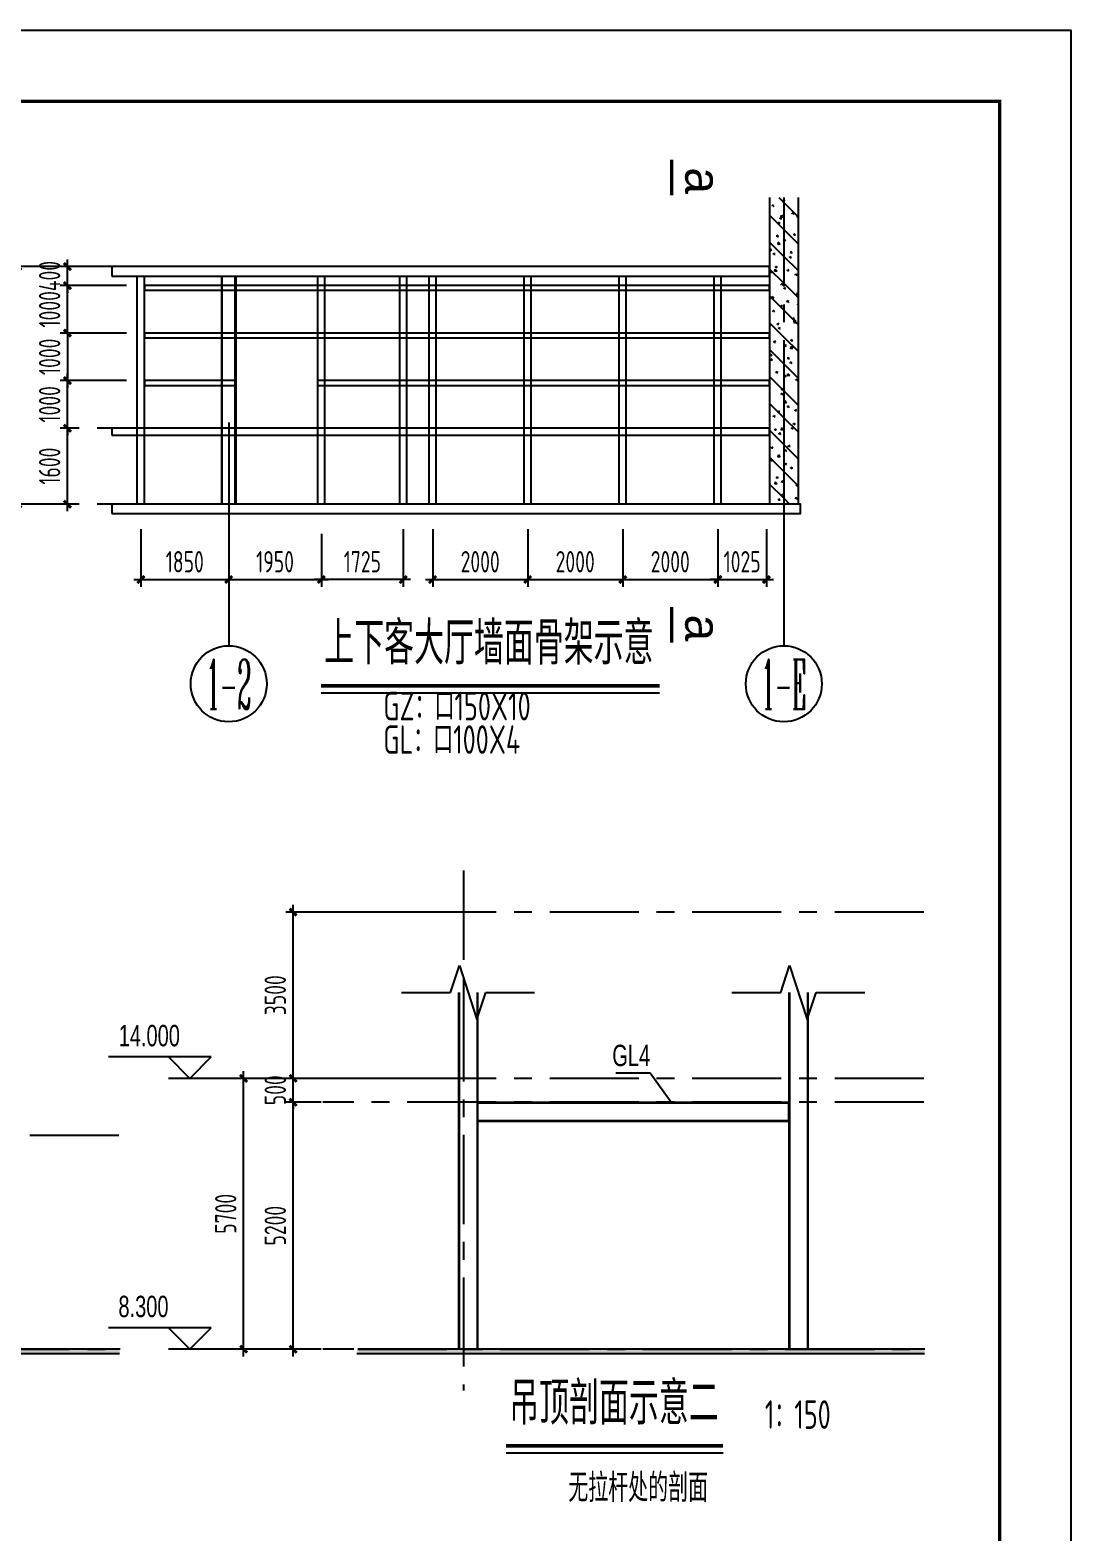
# Model space of a CAD drawing. Extents: x -803796 to -501762, y -1479216 to -846035.
# Drawn here: x -523672 to -501762, y -1376364 to -1344756 of the extents above; entities that cross this region are included whole.
import ezdxf
from ezdxf.enums import TextEntityAlignment as Align

# ---------------------------------------------------------------- set-up
doc = ezdxf.new("R2010")
doc.units = 0
doc.header["$LTSCALE"] = 1500
doc.linetypes.add('CENTER', pattern=[2, 1.25, -0.25, 0.25, -0.25])
doc.layers.get('0').update_dxf_attribs({"linetype": 'CONTINUOUS'})
doc.layers.get('Defpoints').update_dxf_attribs({"linetype": 'CONTINUOUS'})
for name, color, linetype in [('AR-INT DECO', 140, 'CONTINUOUS'), ('AXIS', 253, 'CENTER'), ('BORDER', 7, 'CONTINUOUS'), ('DIM', 3, 'CONTINUOUS'), ('HATCH', 254, 'CONTINUOUS'), ('NUM', 7, 'CONTINUOUS'), ('STXT_GEN_PDX', 7, 'CONTINUOUS'), ('STXT_XG_THIN', 2, 'CONTINUOUS'), ('TEXT', 7, 'CONTINUOUS'), ('THICK', 6, 'CONTINUOUS'), ('THIN', 7, 'CONTINUOUS'), ('XREF-GRID-01区$0$AXIS', 3, 'CONTINUOUS')]:
    doc.layers.add(name, color=color, linetype=linetype)
doc.styles.add('TSSD_Dimension', font='Tssdeng.shx', dxfattribs={"width": 0.7, "bigfont": 'hztxt.shx'})
doc.styles.add('TSSD_Label', font='tj03-romans1.shx', dxfattribs={"width": 0.7, "bigfont": 'hztxt.shx'})
doc.styles.add('TSSD_NORM', font='tssdeng.shx', dxfattribs={"width": 0.7, "bigfont": 'hztxt.shx'})
doc.styles.add('XREF-GRID-01区$0$_TCH_AXIS', font='COMPLEX', dxfattribs={"bigfont": 'GBCBIG'})
doc.dimstyles.new('TSSD_150_150', dxfattribs={"dimtxt": 450, "dimasz": 150, "dimexe": 150, "dimexo": 375, "dimgap": 150, "dimtad": 1, "dimdec": 0, "dimzin": 0, "dimdsep": 46, "dimtxsty": 'TSSD_Dimension', "dimblk": 'ARCHTICK', "dimblk1": 'ARCHTICK', "dimblk2": 'ARCHTICK', "dimcen": 0, "dimdle": 150, "dimclrt": 7, "dimadec": 0, "dimazin": 0, "dimtfac": 1, "dimtdec": 0, "dimtix": 1, "dimtmove": 2, "dimatfit": 3, "dimfxl": 1, "dimtolj": 1, "dimtzin": 0, "dimarcsym": 0})
pattern_1 = [(130, (-1036647.95, 32940.87), (-358.63009, -31.37607), [37.5, -412.5]), (185, (-1036647.95, 32940.87), (69.37567, 376.09607), [30, -330]), (79.5486, (-1036677.84, 32938.26), (-289.25469, 344.71977), [31.870095, -350.57106]), (133.8158, (-1036647.95, 33040.87), (-533.62052, -82.75951), [56.25, -618.75]), (83.3644, (-1036692.4, 33034), (-467.33135, 487.05894), [47.80514, -525.8565]), (188.8158, (-1036647.95, 33040.87), (-467.33097, 487.0593), [45, -495]), (159, (-1036697.95, 33015.87), (-298.453526, -201.309445), [37.5, -412.5]), (214, (-1036697.95, 33015.87), (-121.65767, 362.57502), [30, -330]), (108.5486, (-1036722.82, 32999.1), (-420.111314, 161.26525), [31.870095, -350.57106]), (135, (-1036647.95, 32940.87), (282.84271, 282.84271), [])]

# ---------------------------------------------------------------- blocks, each defined once
blk = doc.blocks.new('_ArchTick')
at = {"color": 0, "linetype": 'ByBlock', "const_width": 0.4}
blk.add_lwpolyline([(-0.5, -0.5), (0.5, 0.5)], dxfattribs=at)
blk = doc.blocks.new('*D338')
at = {"layer": 'Defpoints', "color": 0, "transparency": 16777216}
for p in [(-519177, -1366819), (-517511, -1366819), (-517511, -1372519)]:
    blk.add_point(p, dxfattribs=at)
at = {"layer": 'DIM', "color": 0, "lineweight": -2, "transparency": 16777216}
for p, q in [((-519177, -1372669), (-519177, -1366669)), ((-517886, -1366819), (-519327, -1366819)), ((-517886, -1372519), (-519327, -1372519))]:
    blk.add_line(p, q, dxfattribs=at)
at = {"layer": 'DIM', "color": 0, "lineweight": -2, "transparency": 16777216, "xscale": 150, "yscale": 150, "zscale": 150}
for p, rotation in [((-519177, -1366819), 90), ((-519177, -1372519), 270)]:
    blk.add_blockref('_ArchTick', p, dxfattribs=dict(at, rotation=rotation))
at = {"layer": 'DIM', "color": 7, "transparency": 16777216, "insert": (-519552, -1369669), "char_height": 450, "attachment_point": 5, "rotation": 90, "style": 'TSSD_Dimension'}
blk.add_mtext('\\A1;5700', dxfattribs=at)
blk = doc.blocks.new('*D339')
at = {"layer": 'Defpoints', "color": 0, "transparency": 16777216}
for p in [(-518135, -1367319), (-517166, -1367319), (-517166, -1372519)]:
    blk.add_point(p, dxfattribs=at)
at = {"layer": 'DIM', "color": 0, "lineweight": -2, "transparency": 16777216}
for p, q in [((-517541, -1367319), (-518285, -1367319)), ((-518135, -1372669), (-518135, -1367169)), ((-517541, -1372519), (-518285, -1372519))]:
    blk.add_line(p, q, dxfattribs=at)
at = {"layer": 'DIM', "color": 0, "lineweight": -2, "transparency": 16777216, "xscale": 150, "yscale": 150, "zscale": 150}
for p, rotation in [((-518135, -1367319), 90), ((-518135, -1372519), 270)]:
    blk.add_blockref('_ArchTick', p, dxfattribs=dict(at, rotation=rotation))
at = {"layer": 'DIM', "color": 7, "transparency": 16777216, "insert": (-518510, -1369919), "char_height": 450, "attachment_point": 5, "rotation": 90, "style": 'TSSD_Dimension'}
blk.add_mtext('\\A1;5200', dxfattribs=at)
blk = doc.blocks.new('*D340')
at = {"layer": 'Defpoints', "color": 0, "transparency": 16777216}
for p in [(-518135, -1366819), (-517166, -1366819), (-517166, -1367319)]:
    blk.add_point(p, dxfattribs=at)
at = {"layer": 'DIM', "color": 0, "lineweight": -2, "transparency": 16777216}
for p, q in [((-518135, -1366819), (-518135, -1366669)), ((-517541, -1366819), (-518285, -1366819)), ((-518135, -1367319), (-518135, -1366819)), ((-517541, -1367319), (-518285, -1367319)), ((-518135, -1367319), (-518135, -1367469))]:
    blk.add_line(p, q, dxfattribs=at)
at = {"layer": 'DIM', "color": 0, "lineweight": -2, "transparency": 16777216, "xscale": 150, "yscale": 150, "zscale": 150}
for p, rotation in [((-518135, -1366819), 270), ((-518135, -1367319), 90)]:
    blk.add_blockref('_ArchTick', p, dxfattribs=dict(at, rotation=rotation))
at = {"layer": 'DIM', "color": 7, "transparency": 16777216, "insert": (-518510, -1367069), "char_height": 450, "attachment_point": 5, "rotation": 90, "style": 'TSSD_Dimension'}
blk.add_mtext('\\A1;500', dxfattribs=at)
blk = doc.blocks.new('*D341')
at = {"layer": 'Defpoints', "color": 0, "transparency": 16777216}
for p in [(-518135, -1363319), (-514250, -1363319), (-514850, -1366819)]:
    blk.add_point(p, dxfattribs=at)
at = {"layer": 'DIM', "color": 0, "lineweight": -2, "transparency": 16777216}
for p, q in [((-518135, -1366969), (-518135, -1363169)), ((-514625, -1363319), (-518285, -1363319)), ((-515225, -1366819), (-518285, -1366819))]:
    blk.add_line(p, q, dxfattribs=at)
at = {"layer": 'DIM', "color": 0, "lineweight": -2, "transparency": 16777216, "xscale": 150, "yscale": 150, "zscale": 150}
for p, rotation in [((-518135, -1363319), 90), ((-518135, -1366819), 270)]:
    blk.add_blockref('_ArchTick', p, dxfattribs=dict(at, rotation=rotation))
at = {"layer": 'DIM', "color": 7, "transparency": 16777216, "insert": (-518510, -1365069), "char_height": 450, "attachment_point": 5, "rotation": 90, "style": 'TSSD_Dimension'}
blk.add_mtext('\\A1;3500', dxfattribs=at)
blk = doc.blocks.new('*D538')
at = {"layer": 'Defpoints', "color": 0, "transparency": 16777216}
for p in [(-521340, -1354884, -3), (-519490, -1354989), (-519490, -1356321)]:
    blk.add_point(p, dxfattribs=at)
at = {"layer": 'DIM', "color": 0, "lineweight": -2, "transparency": 16777216}
for p, q in [((-521340, -1355259), (-521340, -1356471)), ((-519490, -1355364), (-519490, -1356471)), ((-521490, -1356321), (-519340, -1356321))]:
    blk.add_line(p, q, dxfattribs=at)
at = {"layer": 'DIM', "color": 0, "lineweight": -2, "transparency": 16777216, "xscale": 150, "yscale": 150, "zscale": 150, "rotation": 180}
blk.add_blockref('_ArchTick', (-521340, -1356321), dxfattribs=at)
at = {"layer": 'DIM', "color": 0, "lineweight": -2, "transparency": 16777216, "xscale": 150, "yscale": 150, "zscale": 150}
blk.add_blockref('_ArchTick', (-519490, -1356321), dxfattribs=at)
at = {"layer": 'DIM', "color": 7, "transparency": 16777216, "insert": (-520415, -1355946), "char_height": 450, "attachment_point": 5, "style": 'TSSD_Dimension'}
blk.add_mtext('\\A1;1850', dxfattribs=at)
blk = doc.blocks.new('*D539')
at = {"layer": 'Defpoints', "color": 0, "transparency": 16777216}
for p in [(-519490, -1354989), (-517540, -1354984, -3), (-517540, -1356321)]:
    blk.add_point(p, dxfattribs=at)
at = {"layer": 'DIM', "color": 0, "lineweight": -2, "transparency": 16777216}
for p, q in [((-517540, -1355359), (-517540, -1356471)), ((-519490, -1355364), (-519490, -1356471)), ((-519640, -1356321), (-517390, -1356321))]:
    blk.add_line(p, q, dxfattribs=at)
at = {"layer": 'DIM', "color": 0, "lineweight": -2, "transparency": 16777216, "xscale": 150, "yscale": 150, "zscale": 150, "rotation": 180}
blk.add_blockref('_ArchTick', (-519490, -1356321), dxfattribs=at)
at = {"layer": 'DIM', "color": 0, "lineweight": -2, "transparency": 16777216, "xscale": 150, "yscale": 150, "zscale": 150}
blk.add_blockref('_ArchTick', (-517540, -1356321), dxfattribs=at)
at = {"layer": 'DIM', "color": 7, "transparency": 16777216, "insert": (-518515, -1355946), "char_height": 450, "attachment_point": 5, "style": 'TSSD_Dimension'}
blk.add_mtext('\\A1;1950', dxfattribs=at)
blk = doc.blocks.new('*D540')
at = {"layer": 'Defpoints', "color": 0, "transparency": 16777216}
for p in [(-517540, -1354984, -3), (-515815, -1354884), (-517540, -1356321)]:
    blk.add_point(p, dxfattribs=at)
at = {"layer": 'DIM', "color": 0, "lineweight": -2, "transparency": 16777216}
for p, q in [((-517540, -1355359), (-517540, -1356471)), ((-515815, -1355259), (-515815, -1356471)), ((-515665, -1356321), (-517690, -1356321))]:
    blk.add_line(p, q, dxfattribs=at)
at = {"layer": 'DIM', "color": 0, "lineweight": -2, "transparency": 16777216, "xscale": 150, "yscale": 150, "zscale": 150, "rotation": 180}
blk.add_blockref('_ArchTick', (-517540, -1356321), dxfattribs=at)
at = {"layer": 'DIM', "color": 0, "lineweight": -2, "transparency": 16777216, "xscale": 150, "yscale": 150, "zscale": 150}
blk.add_blockref('_ArchTick', (-515815, -1356321), dxfattribs=at)
at = {"layer": 'DIM', "color": 7, "transparency": 16777216, "insert": (-516677, -1355946), "char_height": 450, "attachment_point": 5, "style": 'TSSD_Dimension'}
blk.add_mtext('\\A1;1725', dxfattribs=at)
blk = doc.blocks.new('*D541')
at = {"layer": 'Defpoints', "color": 0, "transparency": 16777216}
for p in [(-515197, -1354884), (-513197, -1354884), (-513197, -1356321)]:
    blk.add_point(p, dxfattribs=at)
at = {"layer": 'DIM', "color": 0, "lineweight": -2, "transparency": 16777216}
for p, q in [((-515197, -1355259), (-515197, -1356471)), ((-513197, -1355259), (-513197, -1356471)), ((-515347, -1356321), (-513047, -1356321))]:
    blk.add_line(p, q, dxfattribs=at)
at = {"layer": 'DIM', "color": 0, "lineweight": -2, "transparency": 16777216, "xscale": 150, "yscale": 150, "zscale": 150}
for p, rotation in [((-515197, -1356321), 180.003181426539), ((-513197, -1356321), 0.003181426539031243)]:
    blk.add_blockref('_ArchTick', p, dxfattribs=dict(at, rotation=rotation))
at = {"layer": 'DIM', "color": 7, "transparency": 16777216, "insert": (-514197, -1355946), "char_height": 450, "attachment_point": 5, "rotation": 0.0032, "style": 'TSSD_Dimension'}
blk.add_mtext('\\A1;2000', dxfattribs=at)
blk = doc.blocks.new('*D542')
at = {"layer": 'Defpoints', "color": 0, "transparency": 16777216}
for p in [(-513197, -1354884), (-511197, -1354883), (-511196, -1356321)]:
    blk.add_point(p, dxfattribs=at)
at = {"layer": 'DIM', "color": 0, "lineweight": -2, "transparency": 16777216}
for p, q in [((-513197, -1355259), (-513197, -1356471)), ((-511197, -1355258), (-511196, -1356471)), ((-513347, -1356321), (-511046, -1356321))]:
    blk.add_line(p, q, dxfattribs=at)
at = {"layer": 'DIM', "color": 0, "lineweight": -2, "transparency": 16777216, "xscale": 150, "yscale": 150, "zscale": 150}
for p, rotation in [((-513197, -1356321), 180.0031814265781), ((-511196, -1356321), 0.00318142657806301)]:
    blk.add_blockref('_ArchTick', p, dxfattribs=dict(at, rotation=rotation))
at = {"layer": 'DIM', "color": 7, "transparency": 16777216, "insert": (-512197, -1355946), "char_height": 450, "attachment_point": 5, "rotation": 0.0032, "style": 'TSSD_Dimension'}
blk.add_mtext('\\A1;2000', dxfattribs=at)
blk = doc.blocks.new('*D543')
at = {"layer": 'Defpoints', "color": 0, "transparency": 16777216}
for p in [(-511197, -1354883), (-509196, -1354883), (-509196, -1356321)]:
    blk.add_point(p, dxfattribs=at)
at = {"layer": 'DIM', "color": 0, "lineweight": -2, "transparency": 16777216}
for p, q in [((-511197, -1355258), (-511196, -1356471)), ((-509196, -1355258), (-509196, -1356471)), ((-511346, -1356321), (-509046, -1356321))]:
    blk.add_line(p, q, dxfattribs=at)
at = {"layer": 'DIM', "color": 0, "lineweight": -2, "transparency": 16777216, "xscale": 150, "yscale": 150, "zscale": 150}
for p, rotation in [((-511196, -1356321), 180.0031814265781), ((-509196, -1356321), 0.00318142657806301)]:
    blk.add_blockref('_ArchTick', p, dxfattribs=dict(at, rotation=rotation))
at = {"layer": 'DIM', "color": 7, "transparency": 16777216, "insert": (-510196, -1355946), "char_height": 450, "attachment_point": 5, "rotation": 0.0032, "style": 'TSSD_Dimension'}
blk.add_mtext('\\A1;2000', dxfattribs=at)
blk = doc.blocks.new('*D544')
at = {"layer": 'Defpoints', "color": 0, "transparency": 16777216}
for p in [(-509196, -1354883), (-508172, -1354883), (-508172, -1356321)]:
    blk.add_point(p, dxfattribs=at)
at = {"layer": 'DIM', "color": 0, "lineweight": -2, "transparency": 16777216}
for p, q in [((-509196, -1355258), (-509196, -1356471)), ((-508172, -1355258), (-508172, -1356471)), ((-509196, -1356321), (-509346, -1356321)), ((-509196, -1356321), (-508172, -1356321)), ((-508172, -1356321), (-508022, -1356321))]:
    blk.add_line(p, q, dxfattribs=at)
at = {"layer": 'DIM', "color": 0, "lineweight": -2, "transparency": 16777216, "xscale": 150, "yscale": 150, "zscale": 150}
for p, rotation in [((-509196, -1356321), 0.003181426578100499), ((-508172, -1356321), 180.0031814265781)]:
    blk.add_blockref('_ArchTick', p, dxfattribs=dict(at, rotation=rotation))
at = {"layer": 'DIM', "color": 7, "transparency": 16777216, "insert": (-508684, -1355946), "char_height": 450, "attachment_point": 5, "rotation": 0.0032, "style": 'TSSD_Dimension'}
blk.add_mtext('\\A1;1025', dxfattribs=at)
blk = doc.blocks.new('*D546')
at = {"layer": 'Defpoints', "color": 0, "transparency": 16777216}
for p in [(-523927, -1349734), (-522260, -1349734), (-522260, -1354734)]:
    blk.add_point(p, dxfattribs=at)
at = {"layer": 'DIM', "color": 0, "lineweight": -2, "transparency": 16777216}
for p, q in [((-523927, -1354884), (-523927, -1349584)), ((-522635, -1349734), (-524077, -1349734)), ((-522635, -1354734), (-524077, -1354734))]:
    blk.add_line(p, q, dxfattribs=at)
at = {"layer": 'DIM', "color": 0, "lineweight": -2, "transparency": 16777216, "xscale": 150, "yscale": 150, "zscale": 150}
for p, rotation in [((-523927, -1349734), 90), ((-523927, -1354734), 270)]:
    blk.add_blockref('_ArchTick', p, dxfattribs=dict(at, rotation=rotation))
at = {"layer": 'DIM', "color": 7, "transparency": 16777216, "insert": (-524302, -1352234), "char_height": 450, "attachment_point": 5, "rotation": 90, "style": 'TSSD_Dimension'}
blk.add_mtext('\\A1;5000', dxfattribs=at)
blk = doc.blocks.new('*D547')
at = {"layer": 'Defpoints', "color": 0, "transparency": 16777216}
for p in [(-522885, -1352134), (-521265, -1352134), (-522260, -1353134)]:
    blk.add_point(p, dxfattribs=at)
at = {"layer": 'DIM', "color": 0, "lineweight": -2, "transparency": 16777216}
for p, q in [((-521640, -1352134), (-523035, -1352134)), ((-522885, -1352134), (-522885, -1351984)), ((-522885, -1353134), (-522885, -1352134)), ((-522635, -1353134), (-523035, -1353134)), ((-522885, -1353134), (-522885, -1353284))]:
    blk.add_line(p, q, dxfattribs=at)
at = {"layer": 'DIM', "color": 0, "lineweight": -2, "transparency": 16777216, "xscale": 150, "yscale": 150, "zscale": 150}
for p, rotation in [((-522885, -1352134), 270), ((-522885, -1353134), 90)]:
    blk.add_blockref('_ArchTick', p, dxfattribs=dict(at, rotation=rotation))
at = {"layer": 'DIM', "color": 7, "transparency": 16777216, "insert": (-523260, -1352634), "char_height": 450, "attachment_point": 5, "rotation": 90, "style": 'TSSD_Dimension'}
blk.add_mtext('\\A1;1000', dxfattribs=at)
blk = doc.blocks.new('*D545')
at = {"layer": 'Defpoints', "color": 0, "transparency": 16777216}
for p in [(-522885, -1353134), (-522260, -1353134), (-522260, -1354734)]:
    blk.add_point(p, dxfattribs=at)
at = {"layer": 'DIM', "color": 0, "lineweight": -2, "transparency": 16777216}
for p, q in [((-522635, -1353134), (-523035, -1353134)), ((-522885, -1354884), (-522885, -1352984)), ((-522635, -1354734), (-523035, -1354734))]:
    blk.add_line(p, q, dxfattribs=at)
at = {"layer": 'DIM', "color": 0, "lineweight": -2, "transparency": 16777216, "xscale": 150, "yscale": 150, "zscale": 150}
for p, rotation in [((-522885, -1353134), 90), ((-522885, -1354734), 270)]:
    blk.add_blockref('_ArchTick', p, dxfattribs=dict(at, rotation=rotation))
at = {"layer": 'DIM', "color": 7, "transparency": 16777216, "insert": (-523260, -1353934), "char_height": 450, "attachment_point": 5, "rotation": 90, "style": 'TSSD_Dimension'}
blk.add_mtext('\\A1;1600', dxfattribs=at)
blk = doc.blocks.new('*D548')
at = {"layer": 'Defpoints', "color": 0, "transparency": 16777216}
for p in [(-521265, -1351134), (-522885, -1352134), (-521265, -1352134)]:
    blk.add_point(p, dxfattribs=at)
at = {"layer": 'DIM', "color": 0, "lineweight": -2, "transparency": 16777216}
for p, q in [((-521640, -1351134), (-523035, -1351134)), ((-522885, -1351134), (-522885, -1350984)), ((-522885, -1351134), (-522885, -1352134)), ((-521640, -1352134), (-523035, -1352134)), ((-522885, -1352134), (-522885, -1352284))]:
    blk.add_line(p, q, dxfattribs=at)
at = {"layer": 'DIM', "color": 0, "lineweight": -2, "transparency": 16777216, "xscale": 150, "yscale": 150, "zscale": 150}
for p, rotation in [((-522885, -1351134), 270), ((-522885, -1352134), 90)]:
    blk.add_blockref('_ArchTick', p, dxfattribs=dict(at, rotation=rotation))
at = {"layer": 'DIM', "color": 7, "transparency": 16777216, "insert": (-523260, -1351634), "char_height": 450, "attachment_point": 5, "rotation": 90, "style": 'TSSD_Dimension'}
blk.add_mtext('\\A1;1000', dxfattribs=at)
blk = doc.blocks.new('*D549')
at = {"layer": 'Defpoints', "color": 0, "transparency": 16777216}
for p in [(-522885, -1350134), (-521265, -1350134), (-521265, -1351134)]:
    blk.add_point(p, dxfattribs=at)
at = {"layer": 'DIM', "color": 0, "lineweight": -2, "transparency": 16777216}
for p, q in [((-522885, -1350134), (-522885, -1349984)), ((-521640, -1350134), (-523035, -1350134)), ((-522885, -1351134), (-522885, -1350134)), ((-521640, -1351134), (-523035, -1351134)), ((-522885, -1351134), (-522885, -1351284))]:
    blk.add_line(p, q, dxfattribs=at)
at = {"layer": 'DIM', "color": 0, "lineweight": -2, "transparency": 16777216, "xscale": 150, "yscale": 150, "zscale": 150}
for p, rotation in [((-522885, -1350134), 270), ((-522885, -1351134), 90)]:
    blk.add_blockref('_ArchTick', p, dxfattribs=dict(at, rotation=rotation))
at = {"layer": 'DIM', "color": 7, "transparency": 16777216, "insert": (-523260, -1350634), "char_height": 450, "attachment_point": 5, "rotation": 90, "style": 'TSSD_Dimension'}
blk.add_mtext('\\A1;1000', dxfattribs=at)
blk = doc.blocks.new('*D550')
at = {"layer": 'Defpoints', "color": 0, "transparency": 16777216}
for p in [(-522885, -1349734), (-521265, -1349734), (-521265, -1350134)]:
    blk.add_point(p, dxfattribs=at)
at = {"layer": 'DIM', "color": 0, "lineweight": -2, "transparency": 16777216}
for p, q in [((-522885, -1349734), (-522885, -1349584)), ((-521640, -1349734), (-523035, -1349734)), ((-522885, -1350134), (-522885, -1349734)), ((-521640, -1350134), (-523035, -1350134)), ((-522885, -1350134), (-522885, -1350284))]:
    blk.add_line(p, q, dxfattribs=at)
at = {"layer": 'DIM', "color": 0, "lineweight": -2, "transparency": 16777216, "xscale": 150, "yscale": 150, "zscale": 150}
for p, rotation in [((-522885, -1349734), 270), ((-522885, -1350134), 90)]:
    blk.add_blockref('_ArchTick', p, dxfattribs=dict(at, rotation=rotation))
at = {"layer": 'DIM', "color": 7, "transparency": 16777216, "insert": (-523260, -1349934), "char_height": 450, "attachment_point": 5, "rotation": 90, "style": 'TSSD_Dimension'}
blk.add_mtext('\\A1;400', dxfattribs=at)

msp = doc.modelspace()

# ---------------------------------------------------------------- hatches: boundary and pattern name
at = {"layer": 'HATCH'}
h = msp.add_hatch(dxfattribs=at)
h.set_pattern_fill('ARMOREDW', color=256, scale=50, style=0)
h.set_pattern_definition(pattern_1)
h.paths.add_polyline_path([(-508105.9, -1348281.3), (-507805.9, -1348281.3), (-507805.9, -1354733.7), (-508105.9, -1354733.7)])
h = msp.add_hatch(dxfattribs=at)
h.set_pattern_fill('ARMOREDW', color=256, scale=50, style=0)
h.set_pattern_definition(pattern_1)
h.paths.add_polyline_path([(-507805.9, -1348281.3), (-507505.9, -1348281.3), (-507505.9, -1354733.7), (-507805.9, -1354733.7)])
h = msp.add_hatch(dxfattribs=at)
h.set_pattern_fill('ARMOREDW', color=256, scale=12.5, style=0)
h.set_pattern_definition([(130, (-791456.47, -938914.17), (-89.657523, -7.844017), [9.375, -103.125]), (185, (-791456.47, -938914.17), (17.343917, 94.024017), [7.5, -82.5]), (79.5486, (-791463.94, -938914.825), (-72.313673, 86.179943), [7.967524, -87.642764]), (133.8158, (-791456.47, -938889.17), (-133.40513, -20.689877), [14.0625, -154.6875]), (83.3644, (-791467.58, -938890.9), (-116.832838, 121.764734), [11.951286, -131.464125]), (188.8158, (-791456.47, -938889.17), (-116.832743, 121.764825), [11.25, -123.75]), (159, (-791468.97, -938895.42), (-74.613382, -50.327361), [9.375, -103.125]), (214, (-791468.97, -938895.42), (-30.414416, 90.643756), [7.5, -82.5]), (108.5486, (-791475.185, -938899.616), (-105.027829, 40.316312), [7.967524, -87.642764]), (135, (-791456.47, -938914.17), (70.710678, 70.710678), [])])
h.paths.add_polyline_path([(-521785.8, -1372518.5), (-521785.8, -1372618.5), (-533733.7, -1372618.5), (-533715.9, -1372518.5)])
h = msp.add_hatch(dxfattribs=at)
h.set_pattern_fill('ARMOREDW', color=256, scale=12.5, style=0)
h.set_pattern_definition([(130, (-774514.385, -938914.17), (-89.657523, -7.844017), [9.375, -103.125]), (185, (-774514.385, -938914.17), (17.343917, 94.024017), [7.5, -82.5]), (79.5486, (-774521.86, -938914.825), (-72.313673, 86.179943), [7.967524, -87.642764]), (133.8158, (-774514.39, -938889.17), (-133.40513, -20.689877), [14.0625, -154.6875]), (83.3644, (-774525.5, -938890.9), (-116.832838, 121.764734), [11.951286, -131.464125]), (188.8158, (-774514.39, -938889.17), (-116.832743, 121.764825), [11.25, -123.75]), (159, (-774526.885, -938895.42), (-74.613382, -50.327361), [9.375, -103.125]), (214, (-774526.885, -938895.42), (-30.414416, 90.643756), [7.5, -82.5]), (108.5486, (-774533.1, -938899.616), (-105.027829, 40.316312), [7.967524, -87.642764]), (135, (-774514.39, -938914.17), (70.710678, 70.710678), [])])
h.paths.add_polyline_path([(-504843.7, -1372518.5), (-504843.7, -1372618.5), (-516791.6, -1372618.5), (-516773.8, -1372518.5)])

# ---------------------------------------------------------------- linework, layer by layer
for p, q in [((-521414.6, -1354733.7, -6.2), (-521414.6, -1349933.7, -6.2)), ((-521264.6, -1354733.7, -6.2), (-521264.6, -1349933.7, -6.2)), ((-517614.8, -1354733.7, -6.2), (-517614.8, -1349933.7, -6.2)), ((-517464.8, -1354733.7, -6.2), (-517464.8, -1349933.7, -6.2)), ((-515889.8, -1354733.7, -3.1), (-515889.8, -1349933.7, -3.1)), ((-515739.8, -1354733.7, -3.1), (-515739.8, -1349933.7, -3.1)), ((-515271.6, -1354733.4, -3.1), (-515271.6, -1349933.7, -3.1)), ((-515121.6, -1354733.4, -3.1), (-515121.6, -1349933.7, -3.1)), ((-513271.6, -1354733.3, -3.6), (-513271.6, -1349933.7, -3.6)), ((-513121.6, -1354733.3, -3.6), (-513121.6, -1349933.7, -3.6)), ((-511271.5, -1354733.3, -5.5), (-511271.5, -1349933.7, -5.5)), ((-511121.5, -1354733.3, -5.5), (-511121.5, -1349933.7, -5.5)), ((-509271.5, -1354733.1, -2.9), (-509271.5, -1349933.7, -2.9)), ((-509121.5, -1354733.1, -2.9), (-509121.5, -1349933.7, -2.9))]:
    msp.add_line(p, q)
at = {"elevation": -6.2}
for points in [[(-521264.6, -1350233.7), (-508105.9, -1350233.7), (-508105.9, -1350133.7), (-521264.6, -1350133.7)], [(-521264.6, -1351233.7), (-508105.9, -1351233.7), (-508105.9, -1351133.7), (-521264.6, -1351133.7)]]:
    msp.add_lwpolyline(points, close=True, dxfattribs=at)
for points in [[(-519339.8, -1352133.7), (-521264.6, -1352133.7), (-521264.6, -1352233.7), (-519339.8, -1352233.7)], [(-517614.8, -1352233.7), (-508105.9, -1352233.7), (-508105.9, -1352133.7), (-517614.8, -1352133.7)]]:
    msp.add_lwpolyline(points, dxfattribs=at)
at = {"layer": 'AR-INT DECO'}
for p, q in [((-508105.9, -1348281.3, -6.2), (-508105.9, -1354733.7, -6.2)), ((-507505.9, -1348281.3, -6.2), (-507505.9, -1354733.7, -6.2)), ((-514650.3, -1365010.3), (-514650.3, -1372518.5)), ((-514638.3, -1365010.3), (-514638.3, -1372518.5)), ((-514262.3, -1365010.3), (-514262.3, -1372518.5)), ((-514250.3, -1365010.3), (-514250.3, -1372518.5)), ((-507698.2, -1365010.3), (-507698.2, -1372518.5)), ((-507686.2, -1365010.3), (-507686.2, -1372518.5)), ((-507310.2, -1365010.3), (-507310.2, -1372518.5)), ((-507298.2, -1365010.3), (-507298.2, -1372518.5)), ((-514250.3, -1367318.5), (-507698.2, -1367318.5)), ((-514250.3, -1367330.5), (-507698.2, -1367330.5)), ((-507698.2, -1367718.5), (-507698.2, -1367318.5)), ((-514250.3, -1367706.5), (-507698.2, -1367706.5)), ((-514250.3, -1367718.5), (-507698.2, -1367718.5)), ((-521785.8, -1372618.5), (-533733.7, -1372618.5)), ((-521776.6, -1372518.5), (-533715.9, -1372518.5)), ((-504843.7, -1372618.5), (-516791.6, -1372618.5)), ((-504834.5, -1372518.5), (-516773.8, -1372518.5))]:
    msp.add_line(p, q, dxfattribs=at)
at = {"layer": 'AR-INT DECO', "elevation": -6.2}
for points in [[(-521952.5, -1349933.7), (-508105.9, -1349933.7), (-508105.9, -1349733.7), (-521952.5, -1349733.7)], [(-521952.5, -1353283.7), (-508105.9, -1353283.7), (-508105.9, -1353133.7), (-521952.5, -1353133.7)], [(-521952.5, -1354933.7), (-507456.9, -1354933.7), (-507456.9, -1354733.7), (-521952.5, -1354733.7)]]:
    msp.add_lwpolyline(points, close=True, dxfattribs=at)
at = {"layer": 'AXIS'}
for p, q in [((-507805.9, -1348281.3, -6.2), (-507805.9, -1355601.9, -6.2)), ((-516754.4, -1349733.7, -6.2), (-522260.3, -1349733.7, -6.2)), ((-516754.4, -1349733.7, -6.2), (-522260.3, -1349733.7, -6.2)), ((-518575, -1353133.7, -6.2), (-522260.3, -1353133.7, -6.2)), ((-518575, -1354733.7, -6.2), (-522260.3, -1354733.7, -6.2)), ((-514550.3, -1362446.8), (-514550.3, -1365010.3)), ((-504859.3, -1363318.5), (-517510.7, -1363318.5)), ((-514550.3, -1365010.3), (-514550.3, -1373386.8)), ((-504859.3, -1366818.5), (-517510.7, -1366818.5)), ((-504859.3, -1367318.5), (-517510.7, -1367318.5)), ((-504859.3, -1367318.5), (-517510.7, -1367318.5)), ((-521801.4, -1368018.5), (-534452.8, -1368018.5)), ((-521801.4, -1372518.5), (-534452.8, -1372518.5)), ((-533715.9, -1372518.5), (-521776.6, -1372518.5)), ((-504859.3, -1372518.5), (-517510.7, -1372518.5)), ((-516773.8, -1372518.5), (-504834.5, -1372518.5))]:
    msp.add_line(p, q, dxfattribs=at)
at = {"layer": 'BORDER', "elevation": -3.1}
msp.add_lwpolyline([(-590861.8, -1407756.2), (-590861.8, -1344756.2), (-501761.8, -1344756.2), (-501761.8, -1407756.2)], close=True, dxfattribs=at)
at = {"layer": 'BORDER', "const_width": 75, "elevation": -3.1}
msp.add_lwpolyline([(-587111.8, -1406256.2), (-587111.8, -1346256.2), (-503261.8, -1346256.2), (-503261.8, -1406256.2)], close=True, dxfattribs=at)
at = {"layer": 'NUM', "const_width": 75, "elevation": -12.4}
for points in [[(-510420.5, -1358558.6), (-517544.2, -1358558.6)], [(-509084.2, -1374554.3), (-513651.9, -1374554.3)]]:
    msp.add_lwpolyline(points, dxfattribs=at)
at = {"layer": 'NUM', "elevation": -12.4}
for points in [[(-510420.5, -1358708.6), (-517544.2, -1358708.6)], [(-509084.2, -1374704.3), (-513651.9, -1374704.3)]]:
    msp.add_lwpolyline(points, dxfattribs=at)
at = {"layer": 'STXT_GEN_PDX'}
for p, q in [((-514821.1, -1365010.3), (-514635.7, -1364439.7)), ((-514635.7, -1364439.7), (-514264.8, -1365581)), ((-507869, -1365010.3), (-507683.6, -1364439.7)), ((-507683.6, -1364439.7), (-507312.8, -1365581)), ((-515850.3, -1365010.3), (-514821.1, -1365010.3)), ((-514264.8, -1365581), (-514079.4, -1365010.3)), ((-514079.4, -1365010.3), (-513050.3, -1365010.3)), ((-508898.2, -1365010.3), (-507869, -1365010.3)), ((-507312.8, -1365581), (-507127.4, -1365010.3)), ((-507127.4, -1365010.3), (-506098.2, -1365010.3))]:
    msp.add_line(p, q, dxfattribs=at)
at = {"layer": 'STXT_XG_THIN'}
for p, q in [((-519639.8, -1349933.7, -6.2), (-519639.8, -1354733.7, -6.2)), ((-519624.8, -1354733.7, -6.2), (-519624.8, -1349933.7, -6.2)), ((-519354.8, -1354733.7, -6.2), (-519354.8, -1349933.7, -6.2)), ((-519339.8, -1349933.7, -6.2), (-519339.8, -1354733.7, -6.2))]:
    msp.add_line(p, q, dxfattribs=at)
at = {"layer": 'TEXT'}
for p, q in [((-510621.6, -1366711.5), (-511344.6, -1366711.5)), ((-510172.9, -1367330.5), (-510621.6, -1366711.5))]:
    msp.add_line(p, q, dxfattribs=at)
at = {"layer": 'THICK', "const_width": 75}
for points in [[(-510167.2, -1348236.5), (-510167.2, -1347486.5)], [(-510167.2, -1356899.3), (-510167.2, -1357649.3)]]:
    msp.add_lwpolyline(points, dxfattribs=at)
at = {"layer": 'THIN'}
for p, q in [((-520757.4, -1366368.5), (-522017.4, -1366368.5)), ((-520307.4, -1366818.5), (-520757.4, -1366368.5)), ((-519857.4, -1366368.5), (-520757.4, -1366368.5)), ((-520307.4, -1366818.5), (-519857.4, -1366368.5)), ((-519177.5, -1366818.5), (-520757.4, -1366818.5)), ((-520757.4, -1372068.5), (-522017.4, -1372068.5)), ((-520307.4, -1372518.5), (-520757.4, -1372068.5)), ((-519857.4, -1372068.5), (-520757.4, -1372068.5)), ((-520307.4, -1372518.5), (-519857.4, -1372068.5)), ((-519177.5, -1372518.5), (-520757.4, -1372518.5))]:
    msp.add_line(p, q, dxfattribs=at)
at = {"layer": 'XREF-GRID-01区$0$AXIS'}
for p, q in [((-519489.8, -1353012.4, -3.1), (-519489.8, -1357714.9, -3.1)), ((-507805.9, -1353012.4, -6.2), (-507805.9, -1357714.9, -6.2)), ((-519489.8, -1356229.4, -3.1), (-519489.8, -1357714.9, -3.1)), ((-507805.9, -1356229.4, -6.2), (-507805.9, -1357714.9, -6.2))]:
    msp.add_line(p, q, dxfattribs=at)
for centre in [(-519489.8, -1358514.9, -3.1), (-519489.8, -1358514.9, -3.1), (-507805.9, -1358514.9, -6.2), (-507805.9, -1358514.9, -6.2)]:
    msp.add_circle(centre, 800, dxfattribs=at)

# ---------------------------------------------------------------- texts
at = {"layer": 'NUM', "style": 'TSSD_NORM', "width": 0.7}
for s, height, p in [('上下客大厅墙面骨架示意', 900, (-517478.3, -1358378.6, -12.4)), ('GZ：口150X10', 600, (-516234.4, -1359465, -12.4)), ('GL：口100X4', 600, (-516234.4, -1360168.6, -12.4)), ('吊顶剖面示意二', 900, (-513586, -1374374.3, -12.4)), (' 1：150', 600, (-508460.8, -1374374.3, -12.4)), ('无拉杆处的剖面', 600, (-512342.1, -1375913.8, -12.4))]:
    msp.add_text(s, height=height, dxfattribs=at).set_placement(p, align=Align.BOTTOM_LEFT)
at = {"layer": 'TEXT', "style": 'TSSD_Label', "width": 0.7}
msp.add_text('GL4', height=450, dxfattribs=at).set_placement((-511416.6, -1366561.5))
at = {"layer": 'THICK', "style": 'TSSD_Label'}
for p in [(-509879.7, -1347647.2), (-509879.7, -1357060)]:
    msp.add_text('a', height=750, rotation=270, dxfattribs=at).set_placement(p)
at = {"layer": 'THIN', "style": 'TSSD_Label', "width": 0.7}
for s, p in [('14.000', (-520517.4, -1366278.5)), ('8.300', (-520757.4, -1371978.5))]:
    msp.add_text(s, height=450, dxfattribs=at).set_placement(p, align=Align.BOTTOM_RIGHT)
at = {"layer": 'XREF-GRID-01区$0$AXIS', "color": 7, "style": 'XREF-GRID-01区$0$_TCH_AXIS'}
for s, width, p, p2 in [('1-2', 0.342251, (-519960.4, -1359050.2, -3.1), (-519019.2, -1359050.2, -3.1)), ('1-E', 0.330242, (-508276.5, -1359050.2, -6.2), (-507335.3, -1359050.2, -6.2))]:
    msp.add_text(s, height=1050, dxfattribs=dict(at, width=width)).set_placement(p, p2, align=Align.FIT)

# ---------------------------------------------------------------- dimensions: what is measured, and where the dimension line sits
at = {"layer": 'DIM'}
for base, p1, p2, angle, picture, middle in [((-523927.1, -1349733.7, -6.2), (-522260.3, -1354733.7, -6.2), (-522260.3, -1349733.7, -6.2), 90, '*D546', (-524302.1, -1352233.7, -6.2)), ((-522884.7, -1349733.7, -3.1), (-521264.6, -1350133.7, -3.1), (-521264.6, -1349733.7, -3.1), 90, '*D550', (-523259.7, -1349933.7, -3.1)), ((-522884.7, -1350133.7, -6.2), (-521264.6, -1351133.7, -6.2), (-521264.6, -1350133.7, -6.2), 90, '*D549', (-523259.7, -1350633.7, -6.2)), ((-522884.7, -1352133.7, -6.2), (-521264.6, -1351133.7, -6.2), (-521264.6, -1352133.7, -6.2), 270, '*D548', (-523259.7, -1351633.7, -6.2)), ((-522884.7, -1352133.7, -6.2), (-522260.3, -1353133.7, -6.2), (-521264.6, -1352133.7, -6.2), 90, '*D547', (-523259.7, -1352633.7, -6.2)), ((-522884.7, -1353133.7, -6.2), (-522260.3, -1354733.7, -6.2), (-522260.3, -1353133.7, -6.2), 90, '*D545', (-523259.7, -1353933.7, -6.2)), ((-517539.8, -1356321.2, -3.1), (-515814.8, -1354883.7, -3.1), (-517539.8, -1354983.7, -6.2), 180, '*D540', (-516677.3, -1355946.2, -3.1)), ((-511196.5, -1356320.9, -3.1), (-513196.6, -1354883.6, -3.1), (-511196.5, -1354883.5, -3.1), 180.00318, '*D542', (-512196.5, -1355946, -3.1)), ((-509196.4, -1356320.8, -3.1), (-511196.5, -1354883.5, -3.1), (-509196.5, -1354883.3, -3.1), 180.00318, '*D543', (-510196.4, -1355945.9, -3.1)), ((-508171.8, -1356320.8, -3.1), (-509196.5, -1354883.3, -3.1), (-508171.9, -1354883.3, -3.1), 180.00318, '*D544', (-508684.1, -1355945.8, -3.1)), ((-518135.1, -1363318.5), (-514850.3, -1366818.5), (-514250.3, -1363318.5), 90, '*D341', (-518510.1, -1365068.5)), ((-519177.5, -1366818.5), (-517510.7, -1372518.5), (-517510.7, -1366818.5), 90, '*D338', (-519552.5, -1369668.5)), ((-518135.1, -1366818.5), (-517166.5, -1367318.5), (-517166.5, -1366818.5), 90, '*D340', (-518510.1, -1367068.5)), ((-518135.1, -1367318.5), (-517166.5, -1372518.5), (-517166.5, -1367318.5), 90, '*D339', (-518510.1, -1369918.5))]:
    dim = msp.add_linear_dim(base=base, p1=p1, p2=p2, angle=angle, dimstyle='TSSD_150_150', dxfattribs=at)
    dim.commit()
    dim.dimension.update_dxf_attribs({"geometry": picture, "text_midpoint": middle})
for base, p1, p2, picture, middle in [((-519489.8, -1356321.2, -3.1), (-521339.6, -1354883.7, -6.2), (-519489.8, -1354988.7, -3.1), '*D538', (-520414.7, -1355946.2, -3.1)), ((-517539.8, -1356321.2, -3.1), (-519489.8, -1354988.7, -3.1), (-517539.8, -1354983.7, -6.2), '*D539', (-518514.8, -1355946.2, -3.1))]:
    dim = msp.add_linear_dim(base=base, p1=p1, p2=p2, dimstyle='TSSD_150_150', dxfattribs=at)
    dim.commit()
    dim.dimension.update_dxf_attribs({"geometry": picture, "text_midpoint": middle})
dim = msp.add_aligned_dim(p1=(-515196.6, -1354883.7, -3.1), p2=(-513196.6, -1354883.6, -3.1), distance=-1437.5, dimstyle='TSSD_150_150', dxfattribs=at)
dim.commit()
dim.dimension.update_dxf_attribs({"geometry": '*D541', "text_midpoint": (-514196.5, -1355946.1, -3.1)})

doc.saveas('drawing.dxf')
